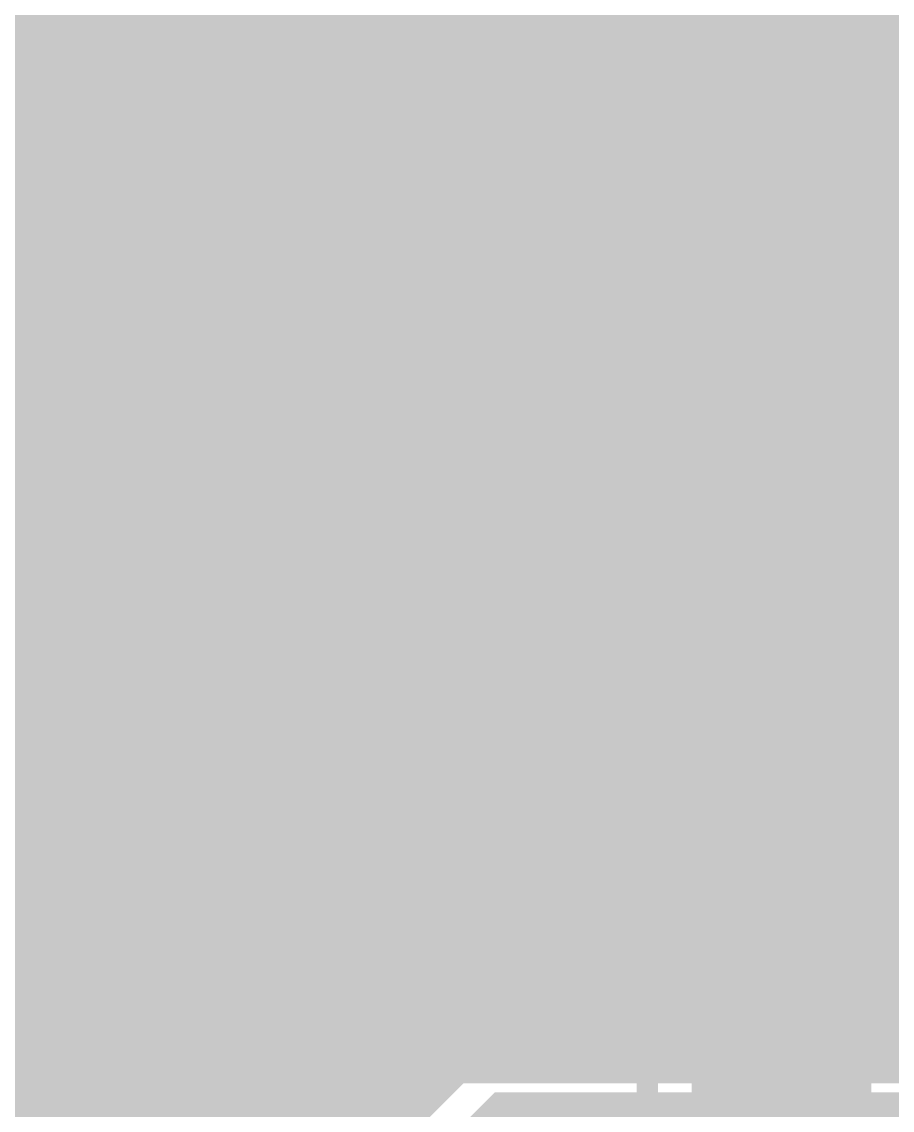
# Model space of a CAD drawing. Extents: x -1 to 119, y -42 to 51.
# Drawn here: x 82.59 to 88.75, y 30.58 to 38.29 of the extents above; entities that cross this region are included whole.
import ezdxf

# ---------------------------------------------------------------- set-up
doc = ezdxf.new("R2010")
doc.units = 0
doc.header["$MEASUREMENT"] = 0
doc.layers.get('0').update_dxf_attribs({"linetype": 'CONTINUOUS'})
for name, color, linetype in [('22-304-0_BOT', 7, 'CONTINUOUS'), ('22-304-0_IN1', 4, 'CONTINUOUS'), ('22-304-0_SMT', 5, 'CONTINUOUS'), ('22-304-0_SPT', 10, 'CONTINUOUS'), ('22-304-0_SST', 14, 'CONTINUOUS'), ('22-304-0_TOP', 9, 'CONTINUOUS')]:
    doc.layers.add(name, color=color, linetype=linetype)

# ---------------------------------------------------------------- blocks, each defined once
blk = doc.blocks.new('ROUND_29')
at = {"const_width": 0.23749}
blk.add_lwpolyline([(-0.118744, 0, 1), (0.118744, 0, 1)], format="xyb", close=True, dxfattribs=at)

msp = doc.modelspace()

# ---------------------------------------------------------------- linework, layer by layer
at = {"layer": '22-304-0_BOT'}
for points, const_width in [([(88.7984, 43.99026), (88.7984, 31.7373)], 0.254), ([(88.5698, 43.76166), (88.5698, 31.7373)], 0.254), ([(88.3412, 43.53306), (88.3412, 31.7373)], 0.254), ([(88.1126, 43.30446), (88.1126, 31.7373)], 0.254), ([(87.884, 43.07586), (87.884, 31.7373)], 0.254), ([(87.6554, 42.84726), (87.6554, 31.7373)], 0.254), ([(87.4268, 42.6593), (87.4268, 31.7373)], 0.254), ([(82.6262, 42.6212), (82.6262, 32.5882)], 0.254), ([(82.8548, 42.6212), (82.8548, 32.3596)], 0.254), ([(83.0834, 42.6212), (83.0834, 32.131)], 0.254), ([(83.312, 42.6212), (83.312, 31.9024)], 0.254), ([(83.5406, 42.6212), (83.5406, 31.7373)], 0.254), ([(83.7692, 42.6212), (83.7692, 31.7373)], 0.254), ([(83.9978, 42.6212), (83.9978, 31.7373)], 0.254), ([(84.2264, 42.6212), (84.2264, 31.7373)], 0.254), ([(84.455, 42.6212), (84.455, 31.7373)], 0.254), ([(84.6836, 42.6212), (84.6836, 31.7373)], 0.254), ([(84.9122, 42.6212), (84.9122, 31.7373)], 0.254), ([(85.1408, 42.6212), (85.1408, 31.7373)], 0.254), ([(85.3694, 42.6212), (85.3694, 31.7373)], 0.254), ([(85.598, 42.6212), (85.598, 31.7373)], 0.254), ([(85.8266, 42.6212), (85.8266, 31.7373)], 0.254), ([(86.0552, 42.6212), (86.0552, 31.7373)], 0.254), ([(86.2838, 42.6212), (86.2838, 31.7373)], 0.254), ([(86.5124, 42.6212), (86.5124, 31.7373)], 0.254), ([(86.741, 42.6212), (86.741, 31.7373)], 0.254), ([(86.9696, 42.6212), (86.9696, 31.7373)], 0.254), ([(87.1982, 42.6212), (87.1982, 31.7373)], 0.254), ([(103.93426, 38.2778), (63.36792, 38.2778)], 0.254), ([(104.16286, 38.0492), (59.1947, 38.0492)], 0.254), ([(104.39146, 37.8206), (63.16472, 37.8206)], 0.254), ([(104.62006, 37.592), (63.42888, 37.592)], 0.254), ([(104.84866, 37.3634), (63.52794, 37.3634)], 0.254), ([(105.07726, 37.1348), (63.54064, 37.1348)], 0.254), ([(105.30586, 36.9062), (63.47206, 36.9062)], 0.254), ([(105.3973, 36.6776), (63.28664, 36.6776)], 0.254), ([(105.3973, 36.449), (59.17692, 36.449)], 0.254), ([(105.3973, 36.2204), (63.28664, 36.2204)], 0.254), ([(105.3973, 35.9918), (63.47206, 35.9918)], 0.254), ([(105.3973, 35.7632), (63.54064, 35.7632)], 0.254), ([(105.3973, 35.5346), (79.59344, 35.5346)], 0.254), ([(79.83982, 35.37458), (83.4771, 31.7373)], 0.254), ([(105.3973, 35.306), (79.9084, 35.306)], 0.254), ([(102.1334, 31.0896), (83.2104, 31.0896), (79.375, 34.925), (77.47, 34.925)], 0.635), ([(105.3973, 35.0774), (80.137, 35.0774)], 0.254), ([(105.3973, 34.8488), (80.3656, 34.8488)], 0.254), ([(105.3973, 34.6202), (80.5942, 34.6202)], 0.254), ([(105.41508, 34.3916), (80.8228, 34.3916)], 0.254), ([(79.10576, 34.2773), (82.74558, 30.63748)], 0.254), ([(105.52176, 34.163), (81.0514, 34.163)], 0.254), ([(105.73766, 33.9344), (81.28, 33.9344)], 0.254), ([(105.96626, 33.7058), (81.5086, 33.7058)], 0.254), ([(106.19486, 33.4772), (81.7372, 33.4772)], 0.254), ([(106.3879, 33.2486), (81.9658, 33.2486)], 0.254), ([(103.17988, 33.02), (82.1944, 33.02)], 0.254), ([(103.01224, 32.7914), (82.423, 32.7914)], 0.254), ([(102.95382, 32.5628), (82.6516, 32.5628)], 0.254), ([(102.97414, 32.3342), (82.8802, 32.3342)], 0.254), ([(103.0859, 32.1056), (83.1088, 32.1056)], 0.254), ([(103.38816, 31.877), (83.3374, 31.877)], 0.254), ([(101.92512, 31.7373), (83.4771, 31.7373)], 0.254), ([(82.64906, 30.734), (74.43216, 30.734)], 0.254), ([(82.6262, 30.75686), (82.6262, 9.5377)], 0.254), ([(82.931, 30.5054), (74.66076, 30.5054)], 0.254), ([(82.8548, 30.54858), (82.8548, 9.5377)], 0.254)]:
    msp.add_lwpolyline(points, dxfattribs=dict(at, const_width=const_width))
at = {"layer": '22-304-0_BOT', "const_width": 0.254}
msp.add_lwpolyline([(82.7532, 30.6324, 0.1989124), (83.2104, 30.44302)], format="xyb", dxfattribs=at)
at = {"layer": '22-304-0_IN1'}
for points, const_width in [([(82.5754, 42.2402), (82.5754, 27.813)], 0.254), ([(82.804, 42.2402), (82.804, 28.0416)], 0.254), ([(83.0326, 42.2402), (83.0326, 28.2702)], 0.254), ([(83.2612, 42.2402), (83.2612, 28.4988)], 0.254), ([(83.4898, 42.2402), (83.4898, 28.7274)], 0.254), ([(83.7184, 42.2402), (83.7184, 28.956)], 0.254), ([(83.947, 42.2402), (83.947, 29.1846)], 0.254), ([(84.1756, 42.2402), (84.1756, 29.4132)], 0.254), ([(84.4042, 42.2402), (84.4042, 29.6418)], 0.254), ([(84.6328, 42.2402), (84.6328, 29.8704)], 0.254), ([(84.8614, 42.2402), (84.8614, 30.099)], 0.254), ([(85.09, 42.2402), (85.09, 30.3276)], 0.254), ([(85.3186, 42.2402), (85.3186, 30.5562)], 0.254), ([(85.5472, 42.2402), (85.5472, 30.7848)], 0.254), ([(85.7758, 42.2402), (85.7758, 30.988)], 0.254), ([(86.0044, 42.2402), (86.0044, 31.0388)], 0.254), ([(86.233, 42.2402), (86.233, 31.0388)], 0.254), ([(86.4616, 42.2402), (86.4616, 31.0388)], 0.254), ([(86.6902, 42.2402), (86.6902, 31.0388)], 0.254), ([(86.9188, 42.2402), (86.9188, 31.0388)], 0.254), ([(87.1474, 42.2402), (87.1474, 31.0388)], 0.254), ([(87.376, 42.2402), (87.376, 31.0388)], 0.254), ([(87.6046, 42.2402), (87.6046, 31.0388)], 0.254), ([(87.8332, 42.2402), (87.8332, 31.0388)], 0.254), ([(88.0618, 42.2402), (88.0618, 31.0388)], 0.254), ([(88.2904, 42.2402), (88.2904, 31.0388)], 0.254), ([(88.519, 42.2402), (88.519, 31.0388)], 0.254), ([(88.7476, 42.2402), (88.7476, 31.0388)], 0.254), ([(110.236, 39.243), (110.871, 38.608), (110.871, 34.29), (106.553, 29.972), (100.076, 29.972), (99.441, 30.607), (85.979, 30.607), (74.168, 18.796), (66.802, 18.796), (65.278, 20.32), (56.261, 20.32), (55.372, 19.431), (54.356, 19.431), (53.467, 20.32), (34.798, 20.32), (31.75, 17.272), (23.114, 17.272), (20.447, 19.939)], 0.2032), ([(92.18422, 38.3032), (75.85964, 38.3032)], 0.254), ([(92.54744, 38.0746), (75.84694, 38.0746)], 0.254), ([(103.2002, 37.846), (75.74788, 37.846)], 0.254), ([(103.2002, 37.6174), (75.48372, 37.6174)], 0.254), ([(103.2002, 37.3888), (63.9572, 37.3888)], 0.254), ([(103.2002, 37.1602), (63.9572, 37.1602)], 0.254), ([(103.2002, 36.9316), (63.9572, 36.9316)], 0.254), ([(103.2002, 36.703), (63.9572, 36.703)], 0.254), ([(103.2002, 36.4744), (63.9572, 36.4744)], 0.254), ([(103.2002, 36.2458), (63.9572, 36.2458)], 0.254), ([(103.2002, 36.0172), (63.9572, 36.0172)], 0.254), ([(103.2002, 35.7886), (63.9572, 35.7886)], 0.254), ([(103.2002, 35.56), (63.9572, 35.56)], 0.254), ([(103.2002, 35.3314), (63.9572, 35.3314)], 0.254), ([(103.2002, 35.1028), (63.9572, 35.1028)], 0.254), ([(103.2002, 34.8742), (63.9572, 34.8742)], 0.254), ([(103.2002, 34.6456), (63.9572, 34.6456)], 0.254), ([(103.2002, 34.417), (63.9572, 34.417)], 0.254), ([(102.44836, 34.1884), (63.9572, 34.1884)], 0.254), ([(102.26294, 33.9598), (63.9572, 33.9598)], 0.254), ([(102.19436, 33.7312), (63.9572, 33.7312)], 0.254), ([(102.20706, 33.5026), (79.4893, 33.5026)], 0.254), ([(102.30612, 33.274), (79.75092, 33.274)], 0.254), ([(102.56774, 33.0454), (79.91348, 33.0454)], 0.254), ([(103.02494, 32.8168), (80.01508, 32.8168)], 0.254), ([(102.95636, 32.5882), (80.07096, 32.5882)], 0.254), ([(102.96906, 32.3596), (80.0862, 32.3596)], 0.254), ([(103.06812, 32.131), (80.0608, 32.131)], 0.254), ([(103.32974, 31.9024), (79.9973, 31.9024)], 0.254), ([(107.64266, 31.6738), (79.883, 31.6738)], 0.254), ([(107.41406, 31.4452), (79.70266, 31.4452)], 0.254), ([(107.18546, 31.2166), (79.40802, 31.2166)], 0.254), ([(99.441, 31.0388), (85.979, 31.0388)], 0.254), ([(85.7758, 30.988), (71.7423, 30.988)], 0.254), ([(85.6742, 30.9118), (78.07706, 23.3172)], 0.254), ([(85.51926, 30.7594), (72.04456, 30.7594)], 0.254), ([(85.29066, 30.5308), (72.15632, 30.5308)], 0.254)]:
    msp.add_lwpolyline(points, dxfattribs=dict(at, const_width=const_width))
at = {"layer": '22-304-0_IN1', "const_width": 0.254}
msp.add_lwpolyline([(85.979, 31.0388, 0.1989132), (85.67367, 30.91233)], format="xyb", dxfattribs=at)
at = {"layer": '22-304-0_SMT', "const_width": 0.127}
for points in [[(86.63432, 36.78682), (86.63432, 36.10102)], [(88.00592, 36.78682), (86.63432, 36.78682)], [(86.73592, 36.78682), (86.73592, 36.0426)], [(86.85022, 36.78682), (86.85022, 35.97148)], [(86.96452, 36.78682), (86.96452, 35.88512)], [(87.07882, 36.78682), (87.07882, 35.7886)], [(87.19312, 36.78682), (87.19312, 35.6743)], [(87.30742, 36.78682), (87.30742, 35.54222)], [(87.42172, 36.78682), (87.42172, 35.37966)], [(87.53602, 36.78682), (87.53602, 35.179)], [(87.65032, 36.78682), (87.65032, 34.89706)], [(87.76462, 36.78682), (87.76462, 31.80842)], [(87.87892, 36.78682), (87.87892, 31.80842)], [(87.99322, 36.78682), (87.99322, 31.80842)], [(88.011, 36.78682), (88.00592, 36.78682)], [(83.35518, 36.7538), (83.35518, 31.8262)], [(84.82838, 36.7792), (83.45678, 36.7792), (83.4517, 36.7792)], [(83.46948, 36.7792), (83.46948, 31.8008)], [(83.58378, 36.7792), (83.58378, 31.8008)], [(83.69808, 36.7792), (83.69808, 31.8008)], [(83.81238, 36.7792), (83.81238, 34.93008)], [(83.92668, 36.7792), (83.92668, 35.20186)], [(84.04098, 36.7792), (84.04098, 35.3949)], [(84.15528, 36.7792), (84.15528, 35.54984)], [(84.26958, 36.7792), (84.26958, 35.67938)], [(84.38388, 36.7792), (84.38388, 35.78606)], [(84.49818, 36.7792), (84.49818, 35.88004)], [(84.61248, 36.7792), (84.61248, 35.95878)], [(84.72678, 36.7792), (84.72678, 36.02736)], [(84.82838, 36.7792), (84.82838, 36.0934)], [(88.16594, 36.71062), (86.63432, 36.71062)], [(88.10752, 36.76142), (88.10752, 31.83382)], [(84.82838, 36.703), (83.29676, 36.703)], [(84.82838, 36.5887), (83.25358, 36.5887)], [(83.25358, 36.58108), (83.25364, 36.576)], [(83.25358, 36.576), (83.25358, 32.004), (83.25358, 31.99892)], [(88.20912, 36.59632), (86.63432, 36.59632)], [(88.20912, 36.58362), (88.20892, 36.58869)], [(88.20912, 36.58362), (88.20912, 32.01162), (88.20912, 32.00654)], [(88.20912, 36.48202), (86.63432, 36.48202)], [(84.82838, 36.4744), (83.25358, 36.4744)], [(84.82838, 36.3601), (83.25358, 36.3601)], [(88.20912, 36.36772), (86.63432, 36.36772)], [(84.82838, 36.2458), (83.25358, 36.2458)], [(88.20912, 36.25342), (86.63432, 36.25342)], [(84.82838, 36.1315), (83.25358, 36.1315)], [(84.82838, 36.0934), (84.80298, 36.068)], [(88.20912, 36.13912), (86.63432, 36.13912)], [(84.70646, 36.0172), (83.25358, 36.0172)], [(88.20912, 36.02482), (86.76894, 36.02482)], [(84.52866, 35.9029), (83.25358, 35.9029)], [(88.20912, 35.91052), (86.93404, 35.91052)], [(84.38388, 35.7886), (83.25358, 35.7886)], [(88.20912, 35.79622), (87.0712, 35.79622)], [(84.2645, 35.6743), (83.25358, 35.6743)], [(88.20912, 35.68192), (87.18804, 35.68192)], [(84.1629, 35.56), (83.25358, 35.56)], [(88.20912, 35.56762), (87.2871, 35.56762)], [(84.074, 35.4457), (83.25358, 35.4457)], [(88.20912, 35.45332), (87.37346, 35.45332)], [(83.9978, 35.3314), (83.25358, 35.3314)], [(88.20912, 35.33902), (87.44712, 35.33902)], [(83.9343, 35.2171), (83.25358, 35.2171)], [(88.20912, 35.22472), (87.51316, 35.22472)], [(83.87842, 35.1028), (83.25358, 35.1028)], [(88.20912, 35.11042), (87.56904, 35.11042)], [(83.8327, 34.9885), (83.25358, 34.9885)], [(88.20912, 34.99612), (87.6173, 34.99612)], [(83.7946, 34.8742), (83.25358, 34.8742)], [(88.20912, 34.88182), (87.6554, 34.88182)], [(83.76412, 34.7599), (83.25358, 34.7599)], [(88.20912, 34.76752), (87.68842, 34.76752)], [(83.73872, 34.6456), (83.25358, 34.6456)], [(88.20912, 34.65322), (87.71382, 34.65322)], [(83.72348, 34.5313), (83.25358, 34.5313)], [(88.20912, 34.53892), (87.73414, 34.53892)], [(83.71332, 34.417), (83.25358, 34.417)], [(88.20912, 34.42462), (87.74684, 34.42462)], [(83.71078, 34.3027), (83.25358, 34.3027)], [(83.71078, 34.3027), (83.71078, 34.29)], [(88.20912, 34.31032), (87.75192, 34.31032)], [(87.75192, 34.29762), (87.75192, 34.28492)], [(83.71586, 34.1884), (83.25358, 34.1884)], [(88.20912, 34.19602), (87.75192, 34.19602)], [(83.72602, 34.0741), (83.25358, 34.0741)], [(88.20912, 34.08172), (87.74176, 34.08172)], [(83.7438, 33.9598), (83.25358, 33.9598)], [(88.20912, 33.96742), (87.72652, 33.96742)], [(83.76666, 33.8455), (83.25358, 33.8455)], [(88.20912, 33.85312), (87.7062, 33.85312)], [(83.79968, 33.7312), (83.25358, 33.7312)], [(88.20912, 33.73882), (87.67572, 33.73882)], [(83.81238, 33.68802), (83.81238, 31.8008)], [(88.20912, 33.62452), (87.64016, 33.62452)], [(87.65032, 33.65754), (87.65032, 31.80842)], [(83.83778, 33.6169), (83.25358, 33.6169)], [(83.8835, 33.5026), (83.25358, 33.5026)], [(88.20912, 33.51022), (87.59444, 33.51022)], [(83.92668, 33.40862), (83.92668, 31.8008)], [(88.20912, 33.39592), (87.5411, 33.39592)], [(83.93684, 33.3883), (83.25358, 33.3883)], [(87.53602, 33.38576), (87.53602, 31.80842)], [(84.00034, 33.274), (83.25358, 33.274)], [(88.20912, 33.28162), (87.48014, 33.28162)], [(84.04098, 33.20542), (84.04098, 31.8008)], [(88.20912, 33.16732), (87.40648, 33.16732)], [(87.42172, 33.19018), (87.42172, 31.80842)], [(84.07146, 33.1597), (83.25358, 33.1597)], [(84.15528, 33.0454), (83.25358, 33.0454)], [(84.15528, 33.0454), (84.15528, 31.8008)], [(87.30742, 33.03524), (87.30742, 31.80842)], [(88.20912, 33.05302), (87.32012, 33.05302)], [(84.2518, 32.9311), (83.25358, 32.9311)], [(88.20912, 32.93872), (87.2236, 32.93872)], [(84.26958, 32.91332), (84.26958, 31.8008)], [(87.19312, 32.90824), (87.19312, 31.80842)], [(84.36356, 32.8168), (83.25358, 32.8168)], [(84.38388, 32.79902), (84.38388, 31.8008)], [(87.07882, 32.79902), (87.07882, 31.80842)], [(88.20912, 32.82442), (87.10676, 32.82442)], [(84.49564, 32.7025), (83.25358, 32.7025)], [(84.49818, 32.69996), (84.49818, 31.8008)], [(86.96452, 32.70758), (86.96452, 31.80842)], [(88.20912, 32.71012), (86.96706, 32.71012)], [(86.85022, 32.62884), (86.85022, 31.80842)], [(84.65566, 32.5882), (83.25358, 32.5882)], [(84.61248, 32.61614), (84.61248, 31.8008)], [(86.73592, 32.56026), (86.73592, 31.80842)], [(88.20912, 32.59582), (86.79942, 32.59582)], [(84.82838, 32.4739), (83.25358, 32.4739)], [(84.72678, 32.54248), (84.72678, 31.8008)], [(84.82838, 32.4866), (84.82838, 31.8008)], [(86.65972, 32.51962), (86.63432, 32.49422)], [(86.63432, 32.49422), (86.63432, 31.80842)], [(88.20912, 32.48152), (86.63432, 32.48152)], [(84.82838, 32.3596), (83.25358, 32.3596)], [(88.20912, 32.36722), (86.63432, 32.36722)], [(84.82838, 32.2453), (83.25358, 32.2453)], [(88.20912, 32.25292), (86.63432, 32.25292)], [(84.82838, 32.131), (83.25358, 32.131)], [(88.20912, 32.13862), (86.63432, 32.13862)], [(84.82838, 32.0167), (83.25358, 32.0167)], [(88.20912, 32.02432), (86.63432, 32.02432)], [(84.82838, 31.9024), (83.27898, 31.9024)], [(88.18372, 31.91002), (86.63432, 31.91002)], [(83.4517, 31.8008), (83.45678, 31.80086)], [(84.82838, 31.8008), (83.45678, 31.8008)], [(88.00592, 31.80842), (86.63432, 31.80842)], [(88.00592, 31.80842), (88.011, 31.80836)]]:
    msp.add_lwpolyline(points, dxfattribs=at)
for points in [[(88.20912, 36.5887, 0.4142136), (88.011, 36.78682)], [(83.4517, 36.7792, 0.4142136), (83.25358, 36.58108)], [(87.75192, 34.29762, 0.2736465), (86.63432, 36.10102)], [(84.80298, 36.068, 0.2845461), (83.71078, 34.3027)], [(83.71078, 34.29, 0.2736465), (84.82838, 32.4866)], [(86.65972, 32.51962, 0.2848581), (87.75446, 34.28492)], [(88.011, 31.80842, 0.4142136), (88.20912, 32.00654)], [(83.25358, 31.99892, 0.4142136), (83.4517, 31.8008)]]:
    msp.add_lwpolyline(points, format="xyb", dxfattribs=at)
at = {"layer": '22-304-0_SPT', "const_width": 0.127}
for points in [[(86.63432, 36.78682), (86.63432, 36.10102)], [(88.00592, 36.78682), (86.63432, 36.78682)], [(86.73592, 36.78682), (86.73592, 36.0426)], [(86.85022, 36.78682), (86.85022, 35.97148)], [(86.96452, 36.78682), (86.96452, 35.88512)], [(87.07882, 36.78682), (87.07882, 35.7886)], [(87.19312, 36.78682), (87.19312, 35.6743)], [(87.30742, 36.78682), (87.30742, 35.54222)], [(87.42172, 36.78682), (87.42172, 35.37966)], [(87.53602, 36.78682), (87.53602, 35.179)], [(87.65032, 36.78682), (87.65032, 34.89706)], [(87.76462, 36.78682), (87.76462, 31.80842)], [(87.87892, 36.78682), (87.87892, 31.80842)], [(87.99322, 36.78682), (87.99322, 31.80842)], [(88.011, 36.78682), (88.00592, 36.78682)], [(83.38058, 36.7538), (83.38058, 31.8262)], [(84.85378, 36.7792), (83.48218, 36.7792), (83.4771, 36.7792)], [(83.49488, 36.7792), (83.49488, 31.8008)], [(83.60918, 36.7792), (83.60918, 31.8008)], [(83.72348, 36.7792), (83.72348, 31.8008)], [(83.83778, 36.7792), (83.83778, 34.93008)], [(83.95208, 36.7792), (83.95208, 35.20186)], [(84.06638, 36.7792), (84.06638, 35.3949)], [(84.18068, 36.7792), (84.18068, 35.54984)], [(84.29498, 36.7792), (84.29498, 35.67938)], [(84.40928, 36.7792), (84.40928, 35.78606)], [(84.52358, 36.7792), (84.52358, 35.88004)], [(84.63788, 36.7792), (84.63788, 35.95878)], [(84.75218, 36.7792), (84.75218, 36.02736)], [(84.85378, 36.7792), (84.85378, 36.0934)], [(88.16594, 36.71062), (86.63432, 36.71062)], [(88.10752, 36.76142), (88.10752, 31.83382)], [(84.85378, 36.703), (83.32216, 36.703)], [(84.85378, 36.5887), (83.27898, 36.5887)], [(83.27898, 36.58108), (83.27904, 36.576)], [(83.27898, 36.576), (83.27898, 32.004), (83.27898, 31.99892)], [(88.20912, 36.59632), (86.63432, 36.59632)], [(88.20912, 36.58362), (88.20892, 36.58869)], [(88.20912, 36.58362), (88.20912, 32.01162), (88.20912, 32.00654)], [(88.20912, 36.48202), (86.63432, 36.48202)], [(84.85378, 36.4744), (83.27898, 36.4744)], [(84.85378, 36.3601), (83.27898, 36.3601)], [(88.20912, 36.36772), (86.63432, 36.36772)], [(84.85378, 36.2458), (83.27898, 36.2458)], [(88.20912, 36.25342), (86.63432, 36.25342)], [(84.85378, 36.1315), (83.27898, 36.1315)], [(84.85378, 36.0934), (84.82838, 36.068)], [(88.20912, 36.13912), (86.63432, 36.13912)], [(84.73186, 36.0172), (83.27898, 36.0172)], [(88.20912, 36.02482), (86.76894, 36.02482)], [(84.55406, 35.9029), (83.27898, 35.9029)], [(88.20912, 35.91052), (86.93404, 35.91052)], [(84.40928, 35.7886), (83.27898, 35.7886)], [(88.20912, 35.79622), (87.0712, 35.79622)], [(84.2899, 35.6743), (83.27898, 35.6743)], [(88.20912, 35.68192), (87.18804, 35.68192)], [(84.1883, 35.56), (83.27898, 35.56)], [(88.20912, 35.56762), (87.2871, 35.56762)], [(84.0994, 35.4457), (83.27898, 35.4457)], [(88.20912, 35.45332), (87.37346, 35.45332)], [(84.0232, 35.3314), (83.27898, 35.3314)], [(88.20912, 35.33902), (87.44712, 35.33902)], [(83.9597, 35.2171), (83.27898, 35.2171)], [(88.20912, 35.22472), (87.51316, 35.22472)], [(83.90382, 35.1028), (83.27898, 35.1028)], [(88.20912, 35.11042), (87.56904, 35.11042)], [(83.8581, 34.9885), (83.27898, 34.9885)], [(88.20912, 34.99612), (87.6173, 34.99612)], [(83.82, 34.8742), (83.27898, 34.8742)], [(88.20912, 34.88182), (87.6554, 34.88182)], [(83.78952, 34.7599), (83.27898, 34.7599)], [(88.20912, 34.76752), (87.68842, 34.76752)], [(83.76412, 34.6456), (83.27898, 34.6456)], [(88.20912, 34.65322), (87.71382, 34.65322)], [(83.74888, 34.5313), (83.27898, 34.5313)], [(88.20912, 34.53892), (87.73414, 34.53892)], [(83.73872, 34.417), (83.27898, 34.417)], [(88.20912, 34.42462), (87.74684, 34.42462)], [(83.73618, 34.3027), (83.27898, 34.3027)], [(83.73618, 34.3027), (83.73618, 34.29)], [(88.20912, 34.31032), (87.75192, 34.31032)], [(87.75192, 34.29762), (87.75192, 34.28492)], [(83.74126, 34.1884), (83.27898, 34.1884)], [(88.20912, 34.19602), (87.75192, 34.19602)], [(83.75142, 34.0741), (83.27898, 34.0741)], [(88.20912, 34.08172), (87.74176, 34.08172)], [(83.7692, 33.9598), (83.27898, 33.9598)], [(88.20912, 33.96742), (87.72652, 33.96742)], [(83.79206, 33.8455), (83.27898, 33.8455)], [(88.20912, 33.85312), (87.7062, 33.85312)], [(83.82508, 33.7312), (83.27898, 33.7312)], [(88.20912, 33.73882), (87.67572, 33.73882)], [(83.83778, 33.68802), (83.83778, 31.8008)], [(88.20912, 33.62452), (87.64016, 33.62452)], [(87.65032, 33.65754), (87.65032, 31.80842)], [(83.86318, 33.6169), (83.27898, 33.6169)], [(83.9089, 33.5026), (83.27898, 33.5026)], [(88.20912, 33.51022), (87.59444, 33.51022)], [(83.95208, 33.40862), (83.95208, 31.8008)], [(88.20912, 33.39592), (87.5411, 33.39592)], [(83.96224, 33.3883), (83.27898, 33.3883)], [(87.53602, 33.38576), (87.53602, 31.80842)], [(84.02574, 33.274), (83.27898, 33.274)], [(88.20912, 33.28162), (87.48014, 33.28162)], [(84.06638, 33.20542), (84.06638, 31.8008)], [(88.20912, 33.16732), (87.40648, 33.16732)], [(87.42172, 33.19018), (87.42172, 31.80842)], [(84.09686, 33.1597), (83.27898, 33.1597)], [(84.18068, 33.0454), (83.27898, 33.0454)], [(84.18068, 33.0454), (84.18068, 31.8008)], [(87.30742, 33.03524), (87.30742, 31.80842)], [(88.20912, 33.05302), (87.32012, 33.05302)], [(84.2772, 32.9311), (83.27898, 32.9311)], [(88.20912, 32.93872), (87.2236, 32.93872)], [(84.29498, 32.91332), (84.29498, 31.8008)], [(87.19312, 32.90824), (87.19312, 31.80842)], [(84.38896, 32.8168), (83.27898, 32.8168)], [(84.40928, 32.79902), (84.40928, 31.8008)], [(87.07882, 32.79902), (87.07882, 31.80842)], [(88.20912, 32.82442), (87.10676, 32.82442)], [(84.52104, 32.7025), (83.27898, 32.7025)], [(84.52358, 32.69996), (84.52358, 31.8008)], [(86.96452, 32.70758), (86.96452, 31.80842)], [(88.20912, 32.71012), (86.96706, 32.71012)], [(86.85022, 32.62884), (86.85022, 31.80842)], [(84.68106, 32.5882), (83.27898, 32.5882)], [(84.63788, 32.61614), (84.63788, 31.8008)], [(86.73592, 32.56026), (86.73592, 31.80842)], [(88.20912, 32.59582), (86.79942, 32.59582)], [(84.85378, 32.4739), (83.27898, 32.4739)], [(84.75218, 32.54248), (84.75218, 31.8008)], [(84.85378, 32.4866), (84.85378, 31.8008)], [(86.65972, 32.51962), (86.63432, 32.49422)], [(86.63432, 32.49422), (86.63432, 31.80842)], [(88.20912, 32.48152), (86.63432, 32.48152)], [(84.85378, 32.3596), (83.27898, 32.3596)], [(88.20912, 32.36722), (86.63432, 32.36722)], [(84.85378, 32.2453), (83.27898, 32.2453)], [(88.20912, 32.25292), (86.63432, 32.25292)], [(84.85378, 32.131), (83.27898, 32.131)], [(88.20912, 32.13862), (86.63432, 32.13862)], [(84.85378, 32.0167), (83.27898, 32.0167)], [(88.20912, 32.02432), (86.63432, 32.02432)], [(84.85378, 31.9024), (83.30438, 31.9024)], [(88.18372, 31.91002), (86.63432, 31.91002)], [(83.4771, 31.8008), (83.48218, 31.80086)], [(84.85378, 31.8008), (83.48218, 31.8008)], [(88.00592, 31.80842), (86.63432, 31.80842)], [(88.00592, 31.80842), (88.011, 31.80836)]]:
    msp.add_lwpolyline(points, dxfattribs=at)
for points in [[(88.20912, 36.5887, 0.4142136), (88.011, 36.78682)], [(83.4771, 36.7792, 0.4142136), (83.27898, 36.58108)], [(87.75192, 34.29762, 0.2736465), (86.63432, 36.10102)], [(84.82838, 36.068, 0.2845461), (83.73618, 34.3027)], [(83.73618, 34.29, 0.2736465), (84.85378, 32.4866)], [(86.65972, 32.51962, 0.2848581), (87.75446, 34.28492)], [(88.011, 31.80842, 0.4142136), (88.20912, 32.00654)], [(83.27898, 31.99892, 0.4142136), (83.4771, 31.8008)]]:
    msp.add_lwpolyline(points, format="xyb", dxfattribs=at)
at = {"layer": '22-304-0_SST'}
for points, const_width in [([(87.1347, 36.78174), (87.14486, 36.7538), (87.6173, 36.18992), (87.6427, 36.21024), (87.1728, 36.77158), (87.18296, 36.75126)], 0.1524), ([(88.19642, 35.72764), (88.19388, 35.73018), (87.63, 36.20008), (87.64016, 36.18738), (87.6173, 36.21024), (87.0585, 35.65144), (87.0839, 35.62858), (87.64016, 36.18738)], 0.1524), ([(82.92338, 31.4452), (88.58758, 31.4452), (88.58758, 37.084), (82.92338, 37.084), (82.92338, 31.4452)], 0.127), ([(84.6963, 36.3855), (84.7471, 36.3855), (84.7471, 36.79444), (84.14258, 36.79444), (83.2231, 35.8902), (83.2231, 35.31616), (83.67014, 35.31616), (83.7057, 35.38474), (83.73618, 35.43808), (83.83016, 35.59048), (83.86572, 35.63874), (83.97748, 35.78098), (84.01558, 35.8267), (84.05622, 35.86988), (84.0994, 35.91306), (84.14258, 35.9537), (84.18576, 35.99434), (84.23148, 36.03498), (84.32292, 36.11118), (84.37118, 36.14674), (84.57184, 36.27882), (84.62518, 36.30676), (84.67852, 36.33724), (84.73186, 36.36264), (84.709, 36.40836), (84.59978, 36.35248), (84.54644, 36.322), (84.3407, 36.18738), (84.29244, 36.15182), (84.0613, 35.94862), (84.01812, 35.90544), (83.97748, 35.85972), (83.93684, 35.814), (83.89874, 35.76574), (83.86064, 35.71748), (83.75396, 35.56762), (83.72094, 35.51682), (83.69046, 35.46348), (83.65998, 35.41014), (83.63966, 35.3695), (83.2739, 35.3695), (83.2739, 35.86734), (84.1629, 36.7411), (84.6963, 36.7411), (84.6963, 36.3855)], 0.1524), ([(84.1629, 36.7411), (87.15756, 36.7411), (87.15756, 36.79444), (84.14258, 36.79444)], 0.1524), ([(85.72246, 36.78428), (85.72246, 36.75126), (85.96884, 36.73856), (86.06536, 36.7284), (86.11108, 36.72078), (86.25332, 36.69538), (86.29904, 36.68268), (86.34476, 36.67252), (86.4362, 36.64712), (86.48192, 36.63188), (86.5251, 36.61664), (86.614, 36.58616), (86.65718, 36.56838), (86.74354, 36.53028), (86.868, 36.46932), (86.88324, 36.4998), (86.75624, 36.56076), (86.71306, 36.58108), (86.66988, 36.59886), (86.53526, 36.64966), (86.49208, 36.6649), (86.44636, 36.6776), (86.40064, 36.69284), (86.35238, 36.703), (86.11616, 36.7538), (86.0679, 36.76142), (85.97138, 36.77158), (85.72246, 36.78428)], 0.1524), ([(86.64448, 36.27628), (87.15756, 36.78936), (87.64016, 36.21278), (87.61984, 36.18738), (88.18626, 35.71494), (88.21166, 35.70478)], 0.1524), ([(87.71636, 35.27044), (88.17102, 35.7251), (87.61984, 36.18738), (87.15502, 36.7411), (86.70036, 36.28644)], 0.1524), ([(87.20328, 36.78428), (87.13468, 36.78195)], 0.1524), ([(87.20328, 36.76904), (87.15749, 36.76799)], 0.1524), ([(88.18118, 35.7505), (88.2015, 35.74288), (87.64016, 36.21278), (87.63, 36.20008), (87.1601, 36.76396), (87.15756, 36.7665)], 0.1524), ([(87.20328, 36.75126), (87.18296, 36.75105)], 0.1524), ([(87.64016, 36.21278), (88.21928, 35.72764), (87.7062, 35.21456), (87.68842, 35.25266)], 0.1524), ([(87.04326, 36.05784), (87.0712, 36.03752)], 0.1524), ([(87.06612, 36.06038), (87.04834, 36.03498)], 0.1524), ([(83.2739, 35.86734), (83.2739, 32.85998), (83.2231, 32.85998), (83.2231, 35.8902)], 0.1524), ([(88.18118, 35.7505), (88.18038, 35.77332)], 0.1524), ([(88.19642, 35.72764), (88.19642, 35.77336)], 0.1524), ([(88.21166, 35.70478), (88.21399, 35.77336)], 0.1524), ([(88.17102, 32.01924), (88.17102, 35.72764), (88.22436, 35.72764), (88.22436, 32.01924)], 0.1524), ([(87.4903, 35.6362), (87.4649, 35.61842)], 0.1524), ([(87.48776, 35.61334), (87.46744, 35.63874)], 0.1524), ([(87.92972, 35.45332), (87.89924, 35.43808)], 0.1524), ([(83.51774, 33.1343), (83.54822, 33.14954), (83.48472, 33.274), (83.46694, 33.31718), (83.44916, 33.36036), (83.43138, 33.40354), (83.4136, 33.44672), (83.39836, 33.4899), (83.38312, 33.53562), (83.37042, 33.58134), (83.35772, 33.62706), (83.34502, 33.67278), (83.33232, 33.7185), (83.32216, 33.76422), (83.29676, 33.90392), (83.28914, 33.95218), (83.28152, 34.00044), (83.27644, 34.0487), (83.26628, 34.29254), (83.26882, 34.42716), (83.2739, 34.51352), (83.27898, 34.55924), (83.28406, 34.60242), (83.32978, 34.85642), (83.33994, 34.89706), (83.3501, 34.94024), (83.4009, 35.1028), (83.41614, 35.1409), (83.43138, 35.18154), (83.44662, 35.21964), (83.49742, 35.33648), (83.46694, 35.34918), (83.44916, 35.31108), (83.41614, 35.23234), (83.39836, 35.19424), (83.38566, 35.1536), (83.37042, 35.11296), (83.31962, 34.94786), (83.30692, 34.90722), (83.29676, 34.86404), (83.28914, 34.82086), (83.27898, 34.77768), (83.26374, 34.69386), (83.25612, 34.64814), (83.25104, 34.60496), (83.24596, 34.56178), (83.24088, 34.51606), (83.2358, 34.42716), (83.23326, 34.29254), (83.24342, 34.04616), (83.2485, 33.99536), (83.25612, 33.9471), (83.26374, 33.89884), (83.312, 33.66262), (83.3247, 33.6169), (83.3374, 33.57118), (83.35264, 33.52546), (83.36788, 33.47974), (83.41868, 33.34766), (83.43646, 33.30448), (83.45678, 33.2613), (83.51774, 33.1343)], 0.1524), ([(88.18118, 34.29254), (88.18116, 34.29762)], 0.1524), ([(88.18118, 34.29254), (88.2142, 34.29254)], 0.1524), ([(88.2142, 34.29254), (88.21418, 34.29762)], 0.1524), ([(84.80298, 32.3088), (84.2899, 31.79572), (83.80476, 32.37738), (83.22564, 32.85998), (83.73872, 33.37306)], 0.1524), ([(83.7311, 33.31464), (83.27644, 32.85998), (83.83016, 32.3977), (84.2899, 31.84398), (84.74456, 32.30118)], 0.1524), ([(88.2142, 32.0167), (88.2142, 33.30956), (87.81796, 33.30956), (87.81796, 33.27654), (88.18118, 33.27654), (88.18118, 32.004)], 0.1524), ([(87.8332, 33.2867), (87.80272, 33.30194)], 0.1524), ([(84.38642, 32.93364), (84.36356, 32.9565), (83.80476, 32.3977), (83.83016, 32.37484), (84.38642, 32.93364)], 0.1524), ([(83.98002, 32.94634), (83.9597, 32.97174), (83.9724, 32.98444)], 0.1524), ([(83.98256, 32.9692), (83.95716, 32.94888)], 0.1524), ([(83.9724, 32.98444), (83.9597, 32.97174)], 0.1524), ([(83.2358, 32.88538), (83.2333, 32.81426)], 0.1524), ([(83.26628, 32.83458), (83.8073, 32.37484), (83.83016, 32.40024), (83.26374, 32.87268), (83.2358, 32.88538)], 0.1524), ([(83.25104, 32.85998), (83.24999, 32.81426)], 0.1524), ([(83.25104, 32.85998), (83.25358, 32.85744), (83.81746, 32.38754), (84.2899, 31.82366), (84.2899, 31.82112), (84.27466, 31.81604), (84.26704, 31.83636)], 0.1524), ([(83.26628, 32.83458), (83.26607, 32.81426)], 0.1524), ([(84.31276, 31.80588), (84.3026, 31.83128), (83.83016, 32.3977), (83.80476, 32.37738), (84.27466, 31.81604)], 0.1524), ([(86.74354, 32.22752), (86.74354, 31.80334), (87.9983, 31.80334)], 0.1524), ([(88.01354, 31.83636), (86.77656, 31.83636), (86.77656, 32.2072)], 0.1524), ([(84.57438, 32.1183), (84.55914, 32.09036)], 0.1524), ([(87.9983, 31.79318), (84.2899, 31.79318), (84.2899, 31.84398), (88.011, 31.84652)], 0.1524), ([(84.24418, 31.83636), (84.26703, 31.83662)], 0.1524), ([(84.24418, 31.81858), (84.28997, 31.81963)], 0.1524), ([(84.24418, 31.80334), (84.31277, 31.80567)], 0.1524), ([(85.72246, 31.8008), (85.72246, 31.83636), (85.71992, 31.83636)], 0.1524), ([(87.9983, 31.79318), (87.9983, 31.80334)], 0.1524), ([(83.6803, 30.1244), (83.62188, 29.95422), (83.26628, 29.95422), (83.20532, 30.1244), (83.20532, 30.80258), (83.26628, 30.97022), (83.62188, 30.97022), (83.6803, 30.80258)], 0.1524), ([(84.04352, 30.1244), (84.10448, 29.95422), (84.46008, 29.95422), (84.5185, 30.1244), (84.5185, 30.46222), (84.39912, 30.6324), (84.04352, 30.6324), (84.04352, 30.97022), (84.5185, 30.97022)], 0.1524), ([(85.3567, 29.95422), (84.88172, 29.95422), (85.3567, 30.6324), (85.3567, 30.80258), (85.29828, 30.97022), (84.94268, 30.97022), (84.88172, 30.80258)], 0.1524), ([(87.4903, 30.1244), (87.43188, 29.95422), (87.07628, 29.95422), (87.01532, 30.1244), (87.01532, 30.80258), (87.07628, 30.97022), (87.43188, 30.97022), (87.4903, 30.80258)], 0.1524), ([(87.85352, 30.1244), (87.91448, 29.95422), (88.27008, 29.95422), (88.3285, 30.1244), (88.3285, 30.46222), (88.20912, 30.6324), (87.85352, 30.6324), (87.85352, 30.97022), (88.3285, 30.97022)], 0.1524), ([(88.69172, 30.1244), (88.8111, 29.95422), (89.04732, 29.95422), (89.1667, 30.1244), (89.1667, 30.29458), (88.93048, 30.6324), (89.1667, 30.97022), (88.69172, 30.97022)], 0.1524)]:
    msp.add_lwpolyline(points, dxfattribs=dict(at, const_width=const_width))
at = {"layer": '22-304-0_SST', "const_width": 0.1524}
for points in [[(88.2142, 35.77336, 0.4142136), (87.20328, 36.78428)], [(88.19896, 35.77336, 0.4142136), (87.20328, 36.76904)], [(88.18118, 35.77336, 0.4142136), (87.20328, 36.75126)], [(85.72246, 36.51504, 0.4142136), (83.49996, 34.29254)], [(85.72246, 36.48202, 0.4142136), (83.53552, 34.29508)], [(87.08136, 36.05022, 0.1660348), (85.72246, 36.51426)], [(87.0331, 36.04514, 0.1620988), (85.72246, 36.48151)], [(87.04834, 36.03498, 0.0536721), (86.64536, 36.27816)], [(87.06612, 36.06038, 0.0487989), (86.70014, 36.28599)], [(87.04326, 36.05784, 0.1797101), (86.96685, 35.8521)], [(87.0331, 36.04514, 0.1664185), (86.96702, 35.8521)], [(87.08136, 36.05022, 0.1972575), (87.00004, 35.8521)], [(87.0712, 36.03752, 0.1823268), (87.00126, 35.8521)], [(86.96706, 35.8521, 0.4142136), (87.28202, 35.53714)], [(86.96706, 35.8521, 0.4142136), (87.28202, 35.53714)], [(87.00008, 35.8521, 0.4142136), (87.28202, 35.57016)], [(87.00008, 35.8521, 0.4142136), (87.28202, 35.57016)], [(87.28202, 35.57016, 0.197256), (87.48011, 35.65147)], [(87.28202, 35.57016, 0.1807929), (87.46696, 35.63929)], [(87.91194, 34.29254, 0.1642446), (87.46444, 35.61807)], [(87.71636, 35.27044, 0.0505341), (87.47962, 35.65104)], [(87.94496, 34.29254, 0.1639217), (87.49188, 35.6374)], [(87.28202, 35.53714, 0.1797099), (87.48762, 35.6135)], [(87.28202, 35.53714, 0.1664167), (87.47503, 35.60321)], [(87.68842, 35.25266, 0.0471365), (87.47485, 35.60302)], [(88.18118, 34.29762, 0.1218501), (87.89908, 35.438)], [(88.2142, 34.29762, 0.1216549), (87.92889, 35.45288)], [(83.5025, 34.29254, 0.165982), (83.96589, 32.93508)], [(83.53552, 34.29508, 0.1620989), (83.97199, 32.98413)], [(85.72246, 32.07258, 0.4142136), (87.94242, 34.29254)], [(85.725, 32.1056, 0.4142136), (87.91194, 34.29254)], [(83.7311, 33.31464, 0.0490986), (83.95712, 32.94885)], [(83.73872, 33.37306, 0.0547599), (83.98232, 32.96902)], [(86.74354, 32.22752, 0.1677029), (87.80345, 33.30159)], [(86.77656, 32.2072, 0.1655129), (87.83395, 33.28634)], [(84.16544, 33.05048, 0.1810777), (83.95858, 32.97303)], [(84.16544, 33.01746, 0.1956263), (83.96684, 32.93667)], [(84.16544, 33.05048, 0.166419), (83.97242, 32.98441)], [(84.16544, 33.01746, 0.1823287), (83.97924, 32.94723)], [(84.4804, 32.73552, 0.4142136), (84.16544, 33.05048)], [(84.44738, 32.73552, 0.4142136), (84.16544, 33.01746)], [(84.44738, 32.73298, 0.4142136), (84.16544, 33.01492)], [(83.23326, 32.81426, 0.4142136), (84.24418, 31.80334)], [(83.25104, 32.81426, 0.4142136), (84.24418, 31.82112)], [(83.26628, 32.81426, 0.4142136), (84.24418, 31.83636)], [(84.3661, 32.53486, 0.1989124), (84.44922, 32.73552)], [(84.3661, 32.53486, 0.1972575), (84.44742, 32.73298)], [(84.41436, 32.54248, 0.1664185), (84.48044, 32.73552)], [(84.41436, 32.54248, 0.1664185), (84.48044, 32.73552)], [(84.3661, 32.53486, 0.0501327), (84.74407, 32.30017)], [(84.3661, 32.53486, 0.1658023), (85.72246, 32.07237)], [(84.41436, 32.54248, 0.0518212), (84.80378, 32.31054)], [(84.41436, 32.54248, 0.1620988), (85.725, 32.10611)], [(84.55914, 32.09036, 0.1222351), (85.71992, 31.80228)], [(84.57438, 32.1183, 0.1220701), (85.71992, 31.8344)], [(87.9983, 31.79318, 0.4142136), (88.22436, 32.01924)], [(87.9983, 31.80334, 0.4107693), (88.2142, 32.0167)], [(88.011, 31.84652, 0.3928793), (88.17102, 32.01924)], [(88.01354, 31.83636, 0.3663079), (88.18118, 32.004)]]:
    msp.add_lwpolyline(points, format="xyb", dxfattribs=at)
at = {"layer": '22-304-0_TOP'}
for points, const_width in [([(95.3262, 38.735), (95.3262, 37.9222), (94.869, 37.465), (92.964, 37.465), (92.964, 35.5854), (92.9386, 35.56), (92.9386, 37.465), (90.043, 37.465), (87.41156, 40.0939), (86.995, 40.0939)], 0.635), ([(84.963, 36.83), (83.185, 36.83), (83.185, 31.75)], 0.127), ([(83.2993, 36.83), (83.2993, 31.75)], 0.127), ([(83.4136, 36.83), (83.4136, 31.75)], 0.127), ([(83.5279, 36.83), (83.5279, 31.75)], 0.127), ([(83.6422, 36.83), (83.6422, 31.75)], 0.127), ([(83.7565, 36.83), (83.7565, 31.75)], 0.127), ([(83.8708, 36.83), (83.8708, 31.75)], 0.127), ([(83.9851, 36.83), (83.9851, 31.75)], 0.127), ([(84.0994, 36.83), (84.0994, 31.75)], 0.127), ([(84.2137, 36.83), (84.2137, 31.75)], 0.127), ([(84.328, 36.83), (84.328, 31.75)], 0.127), ([(84.4423, 36.83), (84.4423, 31.75)], 0.127), ([(84.5566, 36.83), (84.5566, 31.75)], 0.127), ([(84.6709, 36.83), (84.6709, 31.75)], 0.127), ([(84.7852, 36.83), (84.7852, 31.75)], 0.127), ([(84.8995, 36.83), (84.8995, 31.75)], 0.127), ([(84.963, 36.83), (84.963, 31.75)], 0.127), ([(88.265, 36.83), (86.487, 36.83)], 0.127), ([(88.265, 36.83), (88.265, 31.75), (86.487, 31.75)], 0.127), ([(86.487, 36.83), (86.487, 31.75)], 0.127), ([(86.6013, 36.83), (86.6013, 31.75)], 0.127), ([(86.7156, 36.83), (86.7156, 31.75)], 0.127), ([(86.8299, 36.83), (86.8299, 31.75)], 0.127), ([(86.9442, 36.83), (86.9442, 31.75)], 0.127), ([(87.0585, 36.83), (87.0585, 31.75)], 0.127), ([(87.1728, 36.83), (87.1728, 31.75)], 0.127), ([(87.2871, 36.83), (87.2871, 31.75)], 0.127), ([(87.4014, 36.83), (87.4014, 31.75)], 0.127), ([(87.5157, 36.83), (87.5157, 31.75)], 0.127), ([(87.63, 36.83), (87.63, 31.75)], 0.127), ([(87.7443, 36.83), (87.7443, 31.75)], 0.127), ([(87.8586, 36.83), (87.8586, 31.75)], 0.127), ([(87.9729, 36.83), (87.9729, 31.75)], 0.127), ([(88.0872, 36.83), (88.0872, 31.75)], 0.127), ([(88.2015, 36.83), (88.2015, 31.75)], 0.127), ([(84.963, 36.7792), (83.185, 36.7792)], 0.127), ([(88.265, 36.7792), (86.487, 36.7792)], 0.127), ([(84.963, 36.6649), (83.185, 36.6649)], 0.127), ([(88.265, 36.6649), (86.487, 36.6649)], 0.127), ([(84.963, 36.5506), (83.185, 36.5506)], 0.127), ([(88.265, 36.5506), (86.487, 36.5506)], 0.127), ([(84.963, 36.4363), (83.185, 36.4363)], 0.127), ([(88.265, 36.4363), (86.487, 36.4363)], 0.127), ([(84.963, 36.322), (83.185, 36.322)], 0.127), ([(88.265, 36.322), (86.487, 36.322)], 0.127), ([(84.963, 36.2077), (83.185, 36.2077)], 0.127), ([(88.265, 36.2077), (86.487, 36.2077)], 0.127), ([(84.963, 36.0934), (83.185, 36.0934)], 0.127), ([(88.265, 36.0934), (86.487, 36.0934)], 0.127), ([(84.963, 35.9791), (83.185, 35.9791)], 0.127), ([(88.265, 35.9791), (86.487, 35.9791)], 0.127), ([(84.963, 35.8648), (83.185, 35.8648)], 0.127), ([(88.265, 35.8648), (86.487, 35.8648)], 0.127), ([(84.963, 35.7505), (83.185, 35.7505)], 0.127), ([(88.265, 35.7505), (86.487, 35.7505)], 0.127), ([(84.963, 35.6362), (83.185, 35.6362)], 0.127), ([(88.265, 35.6362), (86.487, 35.6362)], 0.127), ([(84.963, 35.5219), (83.185, 35.5219)], 0.127), ([(88.265, 35.5219), (86.487, 35.5219)], 0.127), ([(84.963, 35.4076), (83.185, 35.4076)], 0.127), ([(88.265, 35.4076), (86.487, 35.4076)], 0.127), ([(84.963, 35.2933), (83.185, 35.2933)], 0.127), ([(88.265, 35.2933), (86.487, 35.2933)], 0.127), ([(84.963, 35.179), (83.185, 35.179)], 0.127), ([(88.265, 35.179), (86.487, 35.179)], 0.127), ([(84.963, 35.0647), (83.185, 35.0647)], 0.127), ([(88.265, 35.0647), (86.487, 35.0647)], 0.127), ([(84.963, 34.9504), (83.185, 34.9504)], 0.127), ([(88.265, 34.9504), (86.487, 34.9504)], 0.127), ([(83.48218, 34.29), (83.48218, 29.44876), (84.455, 28.48356)], 1.27), ([(87.96528, 34.29), (87.96528, 28.78328), (88.265, 28.48356)], 1.27), ([(84.963, 34.8361), (83.185, 34.8361)], 0.127), ([(88.265, 34.8361), (86.487, 34.8361)], 0.127), ([(84.963, 34.7218), (83.185, 34.7218)], 0.127), ([(88.265, 34.7218), (86.487, 34.7218)], 0.127), ([(84.963, 34.6075), (83.185, 34.6075)], 0.127), ([(88.265, 34.6075), (86.487, 34.6075)], 0.127), ([(84.963, 34.4932), (83.185, 34.4932)], 0.127), ([(88.265, 34.4932), (86.487, 34.4932)], 0.127), ([(84.963, 34.3789), (83.185, 34.3789)], 0.127), ([(88.265, 34.3789), (86.487, 34.3789)], 0.127), ([(84.963, 34.2646), (83.185, 34.2646)], 0.127), ([(88.265, 34.2646), (86.487, 34.2646)], 0.127), ([(84.963, 34.1503), (83.185, 34.1503)], 0.127), ([(88.265, 34.1503), (86.487, 34.1503)], 0.127), ([(84.963, 34.036), (83.185, 34.036)], 0.127), ([(88.265, 34.036), (86.487, 34.036)], 0.127), ([(84.963, 33.9217), (83.185, 33.9217)], 0.127), ([(88.265, 33.9217), (86.487, 33.9217)], 0.127), ([(84.963, 33.8074), (83.185, 33.8074)], 0.127), ([(88.265, 33.8074), (86.487, 33.8074)], 0.127), ([(84.963, 33.6931), (83.185, 33.6931)], 0.127), ([(88.265, 33.6931), (86.487, 33.6931)], 0.127), ([(84.963, 33.5788), (83.185, 33.5788)], 0.127), ([(88.265, 33.5788), (86.487, 33.5788)], 0.127), ([(84.963, 33.4645), (83.185, 33.4645)], 0.127), ([(88.265, 33.4645), (86.487, 33.4645)], 0.127), ([(84.963, 33.3502), (83.185, 33.3502)], 0.127), ([(88.265, 33.3502), (86.487, 33.3502)], 0.127), ([(84.963, 33.2359), (83.185, 33.2359)], 0.127), ([(88.265, 33.2359), (86.487, 33.2359)], 0.127), ([(84.963, 33.1216), (83.185, 33.1216)], 0.127), ([(88.265, 33.1216), (86.487, 33.1216)], 0.127), ([(84.963, 33.0073), (83.185, 33.0073)], 0.127), ([(88.265, 33.0073), (86.487, 33.0073)], 0.127), ([(84.963, 32.893), (83.185, 32.893)], 0.127), ([(88.265, 32.893), (86.487, 32.893)], 0.127), ([(84.963, 32.7787), (83.185, 32.7787)], 0.127), ([(88.265, 32.7787), (86.487, 32.7787)], 0.127), ([(84.963, 32.6644), (83.185, 32.6644)], 0.127), ([(88.265, 32.6644), (86.487, 32.6644)], 0.127), ([(84.963, 32.5501), (83.185, 32.5501)], 0.127), ([(88.265, 32.5501), (86.487, 32.5501)], 0.127), ([(84.963, 32.4358), (83.185, 32.4358)], 0.127), ([(88.265, 32.4358), (86.487, 32.4358)], 0.127), ([(84.963, 32.3215), (83.185, 32.3215)], 0.127), ([(88.265, 32.3215), (86.487, 32.3215)], 0.127), ([(84.963, 32.2072), (83.185, 32.2072)], 0.127), ([(88.265, 32.2072), (86.487, 32.2072)], 0.127), ([(84.963, 32.0929), (83.185, 32.0929)], 0.127), ([(88.265, 32.0929), (86.487, 32.0929)], 0.127), ([(84.963, 31.9786), (83.185, 31.9786)], 0.127), ([(88.265, 31.9786), (86.487, 31.9786)], 0.127), ([(84.963, 31.8643), (83.185, 31.8643)], 0.127), ([(88.265, 31.8643), (86.487, 31.8643)], 0.127), ([(84.963, 31.75), (83.185, 31.75)], 0.127)]:
    msp.add_lwpolyline(points, dxfattribs=dict(at, const_width=const_width))

# ---------------------------------------------------------------- block references
for p in [(83.48218, 34.29), (87.96528, 34.29)]:
    msp.add_blockref('ROUND_29', p, dxfattribs=at)

doc.saveas('drawing.dxf')
